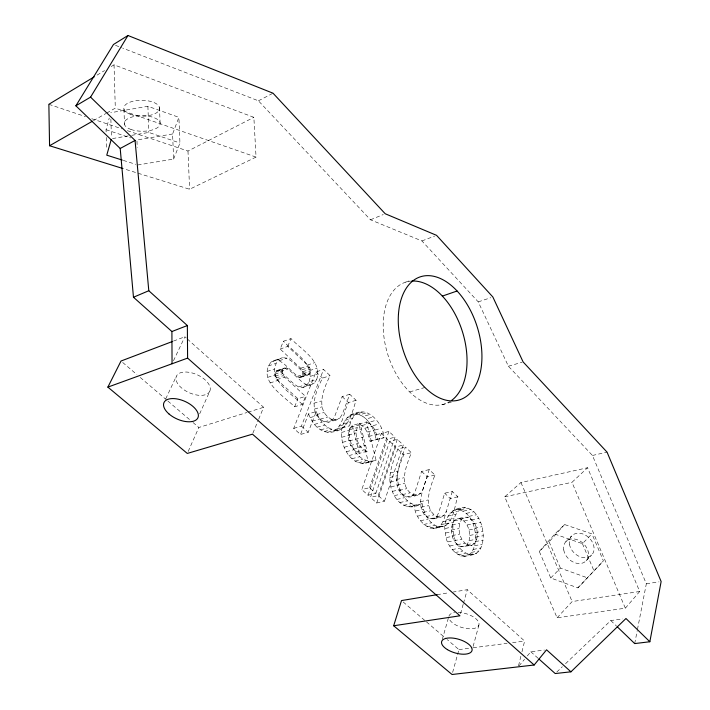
<?xml version="1.0" encoding="UTF-8"?>
<svg xmlns="http://www.w3.org/2000/svg" width="710" height="710" viewBox="0 0 710 710"><rect width="100%" height="100%" fill="white"/><g stroke="black" fill="none" stroke-linecap="round" stroke-linejoin="round"><path stroke-width="0.53" stroke-dasharray="3.55 2.66" d="M463.719 556.383C470.082 555.477 478.087 554.971 480.821 547.996C482.543 544.126 483.244 539.902 483.244 535.686C482.951 526.989 480.164 517.998 473.898 511.741C459.654 499.671 440.44 516.214 445.605 533.015C444.859 548.475 467.739 568.905 474.528 545.733C478.176 532.145 471.928 508.475 454.746 509.762M474.2 554.448C453.211 556.702 444.806 517.315 462.387 508.129M434.964 475.061L427.331 476.872C422.832 489.394 413.628 510.375 429.967 518.77L433.579 518.797L436.614 516.72L438.7 512.735L444.664 493.21L452.297 491.489L457.897 496.796C453.938 506.239 453.601 529.385 437.68 526.518C428.352 523.119 423.772 512.913 422.139 503.754C412.208 508.617 403.191 498.092 400.094 489.58C393.802 475.434 400.635 460.453 405.437 447.069L411.374 452.696C406.457 465.414 397.272 486.616 413.921 495.198L417.649 495.296L420.79 493.255L422.965 489.261L429.204 469.594L434.964 475.061C430.003 487.495 421.775 508.733 437.671 517.128L441.274 517.164L444.3 515.087L446.377 511.085M418.758 504.987C407.442 510.872 395.825 502.218 392.381 491.382C386.098 477.28 392.985 462.361 397.813 449.057L405.437 447.069M358.79 424.092L366.431 421.935L376.114 460.355C355.967 465.92 344.803 437.671 350.784 421.74C360.378 398.461 383.835 421.704 383.95 437.724L370.008 441.229C368.614 434.484 366.005 426.488 358.79 424.092L368.419 462.325C355.533 467.224 345.06 453.575 342.611 442.348C338.537 428.911 344.581 412.448 360.547 412.04M476.729 539.165C478.513 531.16 476.028 521.007 468.13 517.226L464.677 517.191L457.018 518.788L454.08 520.874C448.773 529.172 451.604 542.467 460.737 546.815L471.893 545.289L474.777 543.168L476.729 539.165L469.053 540.656L467.091 544.65L464.198 546.762M469.053 540.656C470.863 532.678 468.378 522.551 460.479 518.824L457.018 518.788M471.893 545.289L468.44 545.333C459.299 540.931 456.468 527.628 461.748 519.285L464.677 517.191M417.649 495.296L409.954 497.053L406.218 496.956C389.559 488.453 398.807 467.286 403.741 454.64L411.374 452.696M367.079 451.294C356.695 447.513 352.453 431.494 359.979 423.311L367.079 451.294L359.393 453.317C349.009 449.599 344.776 433.597 352.329 425.467L359.979 423.311M308.584 413.832C311.583 422.361 318.115 431.103 327.692 432.248C347.785 432.798 350.953 416.45 356.074 400.289L349.746 394.281L342.362 414.108L339.85 418.083L336.291 419.974L332.102 419.619C314.335 410.637 323.547 388.805 330.106 375.67L323.582 369.484L315.986 371.942L293.7 428.37L300.507 434.484L308.22 432.275L316.252 411.543L308.584 413.832L300.507 434.484M336.291 419.974L328.615 422.184L324.435 421.846C306.658 412.936 315.932 391.148 322.509 378.093L330.106 375.67M316.767 379.326C322.464 360.769 301.288 349.844 290.993 338.599L283.423 341.261L280.157 349.045L300.676 368.25C302.913 370.425 303.782 374.356 301.626 376.868L298.919 377.303L297.428 376.309L283.716 363.555L279.287 360.733L274.921 360.254L271.087 362.029C256.816 380.48 284.098 396.144 294.659 406.786L302.336 404.434L305.522 396.366L284.692 377.134C282.465 374.951 281.559 370.984 283.769 368.481L286.574 367.984L288.056 368.943L301.865 381.776L306.223 384.536L310.483 385.006L314.157 383.249L316.767 379.326L309.152 381.758L306.525 385.672L302.851 387.429L298.59 386.968L294.224 384.216L280.432 371.472L278.95 370.522L276.146 371.028C273.927 373.504 274.823 377.463 277.051 379.637L297.872 398.736L305.522 396.366M634.704 643.579L637.243 630.533M637.456 629.442L646.331 583.789L592.459 455.474L508.404 366.227L478.247 301.883L421.926 240.947L370.478 219.789L258.422 100.82L122.697 48.12M309.152 381.758C314.876 363.272 293.692 352.417 283.423 341.261M302.336 404.434C291.757 393.713 264.475 377.96 278.702 359.438L282.527 357.662L286.893 358.151L291.322 360.999L305.043 373.833L306.534 374.836L309.249 374.401C311.388 371.871 310.518 367.931 308.282 365.748L287.745 346.409L280.157 349.045M518.531 665.767L520.918 656.102M521.974 651.798L524.619 641.059L467.278 589.699L453.264 592.016M473.144 646.384L478.904 625.066M106.118 131.927L106.056 129.708L109.251 118.011M452.625 672.423L458.935 649.597L447.282 639.648M460.55 613.715L463.177 604.316M463.47 603.269L467.278 589.699M442.25 639.515L448.303 618.33M452.297 491.489L444.38 517.998C437.404 540.674 414.063 521.149 414.436 505.467L422.139 503.754M429.204 469.594L421.571 471.44L415.288 491.036L413.105 495.021L409.954 497.053M384.474 501.216L403.28 445.028L397.289 439.348L389.666 441.371L370.487 497.391L376.717 502.991L384.474 501.216L378.235 495.58L370.487 497.391M376.717 502.991L395.656 447.016L403.28 445.028M378.235 495.58L397.289 439.348M375.83 493.397L394.973 437.156L388.929 431.423L381.305 433.499L361.78 489.563L368.073 495.225L375.83 493.397L369.528 487.708L361.78 489.563M368.073 495.225L387.349 439.197L394.973 437.156M369.528 487.708L388.929 431.423M356.074 400.289L348.468 402.552C343.161 411.977 343.569 428.449 331.064 432.026M349.746 394.281L342.14 396.588L334.712 416.335L332.191 420.302L328.615 422.184M137.767 164.968L173.604 159.093L172.601 133.986L178.893 117.336L147.902 106.287L110.698 112.695M293.7 428.37L301.413 426.115L323.582 369.484M173.604 159.093L179.949 143.012L178.893 117.336M294.659 406.786L297.872 398.736M287.745 346.409L290.993 338.599M252.884 433.171L258.254 420.231M258.671 419.237L263.623 407.3L187.334 338.972M188.185 451.436L198.844 427.491L246.911 412.51M199.67 413.859L209.796 391.245A18.327 9.816 24.2 0 0 188.319 372.2A18.327 9.816 24.2 0 0 181.183 387.624A18.327 9.816 24.2 0 0 209.796 391.245M165.749 398.834L176.32 376.327M173.48 360.76L184.875 336.762L186.517 338.235M518.957 666.007L524.53 659.297M527.317 655.942L530.796 651.753L544.455 650.067M625.332 608.195L639.692 591.501L587.578 467.73L520.954 482.516L504.712 496.814L557.101 617.807L625.332 608.195L571.976 482.303L587.578 467.73M539.289 551.439L554.794 534.08L564.565 524.539L591.962 533.911L603.394 560.873L594.013 570.911L577.86 587.88L550.756 578.002L539.289 551.439L549.105 541.828L564.565 524.539M557.101 617.807L572.162 601.547L639.692 591.501M577.86 587.88L603.394 560.873M586.149 560.811L591.75 554.945M554.794 534.08L582.413 543.665L591.962 533.911M550.756 578.002L560.412 568.124L587.303 577.789M565.826 541.73L571.541 536.023M556.8 672.024L562.356 666.726M565.533 663.699L610.786 620.558L622.714 618.942M97.039 75.127L104.592 70.556M111.204 66.554L114.035 64.841L253.861 117.327L256.053 157.088L189.614 189.25L123.274 168.643M93.392 120.665L105.781 113.573M106.731 113.032L115.304 108.124L256.053 157.088M258.422 100.82L273.03 93.205M127.321 130.658L187.981 151.044L253.861 117.327M370.478 219.789L383.249 214.562M421.926 240.947L434.6 236.093M173.542 341.066L184.875 336.762M411.046 506.7L414.436 505.467M405.721 282.127L410.664 280.344M274.921 360.254L282.527 357.662M271.087 362.029L278.702 359.438M279.287 360.733L286.893 358.151M268.282 365.969L275.906 363.396M267.111 371.454L274.743 368.898M478.247 301.883L490.77 297.694M277.45 370.389L285.074 367.851M276.146 371.028L283.769 368.481M278.95 370.522L286.574 367.984M275.231 372.368L282.864 369.83M280.432 371.472L288.056 368.943M274.832 374.179L282.465 371.641M267.741 377.347L275.382 374.818M307.368 365.082L314.956 362.57M275.045 376.176L282.678 373.655M300.676 368.25L308.282 365.748M275.808 378.093L283.45 375.581M301.936 369.821L309.533 367.327M277.051 379.637L284.692 377.134M302.691 371.72L310.297 369.227M269.995 382.983L277.645 380.48M309.551 370.62L317.148 368.144M302.904 373.708L310.51 371.223M297.428 376.309L305.043 373.833M302.495 375.546L310.11 373.078M298.919 377.303L306.534 374.836M301.626 376.868L309.249 374.401M300.383 377.471L307.998 375.004M310.208 376.406L317.814 373.957M298.59 386.968L306.223 384.536M306.525 385.672L314.157 383.249M302.851 387.429L310.483 385.006M247.95 412.182L263.623 407.3M313.749 403.271L321.399 400.946M314.415 409.111L322.074 406.812M316.616 414.658L324.284 412.395M310.119 417.622L317.796 415.359C321.55 423.24 329.245 431.334 338.741 429.861M409.688 391.929L424.935 387.465M312.08 421.19L319.757 418.935M320.148 419.184L327.825 416.947M508.404 366.227L522.063 362.242M314.406 424.42L322.091 422.184M324.435 421.846L332.102 419.619M332.191 420.302L339.85 418.083M349.746 415.412L357.378 413.202M352.914 414.249L356.234 414.054L363.857 411.853M347.03 417.524L354.672 415.323M356.234 414.054L359.615 414.809L367.23 412.616M317.077 427.216L324.763 425.006M344.811 420.418L352.462 418.217M359.615 414.809L362.952 416.468L370.567 414.285M320.601 429.896L328.295 427.704M343.125 423.923L350.784 421.74M339.327 426.027L346.986 423.852M362.952 416.468L366.147 418.989L373.771 416.823M324.168 431.556L331.863 429.373M336.975 428.911L344.643 426.737M342.025 427.961L349.684 425.796M327.692 432.248L335.377 430.074M334.188 430.917L341.865 428.751M350.66 427.313L358.31 425.157M366.147 418.989L369.067 422.237L376.69 420.089M361.931 425.556L369.573 423.417C374.569 427.145 376.389 433.348 377.658 439.17L383.95 437.724M349.427 429.754L357.086 427.615M341.519 432.461L349.187 430.313M442.215 404.656L451.32 402.108M353.749 431.103L361.399 428.964M369.067 422.237L371.587 426.08L379.211 423.95M364.825 428.272L372.457 426.151M348.459 435.035L356.127 432.914M341.696 437.298L349.373 435.168M367.203 431.999L374.844 429.896M371.587 426.08L373.62 430.393L381.252 428.299M342.611 442.348L350.305 440.244M349.169 440.945L363.431 437.032M368.809 436.499L376.46 434.413M373.62 430.393L375.12 435.07L382.752 432.993M344.199 447.264L358.506 443.43M370.008 441.229L377.658 439.17M359.393 453.317L357.84 447.264L365.517 445.205M353.26 449.235L360.946 447.176M346.356 451.72L354.059 449.661M356.216 451.915L363.902 449.874M348.965 455.58L356.668 453.548M351.885 458.74L359.588 456.725M355.062 461.145L362.766 459.148M358.435 462.742L366.147 460.763M361.887 463.435L369.59 461.456M365.277 463.106L372.972 461.136M368.419 462.325L376.114 460.355M390.145 472.984L397.831 471.094M389.781 477.546L397.476 475.673M396.375 479.57L404.061 477.715M390.056 482.223L397.76 480.377M397.067 485.187L404.762 483.368M390.935 486.874L398.638 485.045M392.381 491.382L400.094 489.58M399.127 490.441L406.83 488.64M394.378 495.633L402.091 493.849M402.357 494.63L410.06 492.846M413.105 495.021L420.79 493.255M406.218 496.956L413.921 495.198M396.855 499.432L404.576 497.666M592.459 455.474L607.059 452.137M399.757 502.582L407.478 500.834M403.555 505.334L411.276 503.603M420.355 501.713L428.041 499.991M407.371 506.683L415.093 504.961M457.897 496.796L450.273 498.491L444.664 493.21M421.057 507.268L428.751 505.573M415.687 510.943L423.4 509.256M423.071 512.434L430.775 510.765M504.712 496.814L571.976 482.303M417.72 516.126L425.432 514.466M457.524 509.327L465.165 507.694M426.222 516.525L433.925 514.874M452.172 511.058L459.823 509.416M460.444 509.78L468.076 508.156M449.865 513.17L457.524 511.546M436.614 516.72L444.3 515.087M463.399 511.12L471.023 509.505M420.435 520.723L428.157 519.09M429.967 518.77L437.671 517.128M433.579 518.797L441.274 517.164M447.93 516.072L455.598 514.457M466.266 513.357L473.898 511.741M423.755 524.45L431.476 522.835M446.483 519.729L454.16 518.122M442.898 521.717L450.584 520.119M468.955 516.356L476.579 514.768M460.479 518.824L468.13 517.226M454.08 520.874L461.748 519.285M426.843 526.776L434.573 525.169M440.937 524.654L448.631 523.066M445.56 523.962L453.246 522.374M464.038 520.998L471.688 519.418M429.958 528.107L437.68 526.518M471.209 519.915L478.842 518.344M438.576 526.784L446.279 525.196M433.002 528.524L440.724 526.935M435.904 528.08L443.617 526.492M452.048 524.885L459.716 523.305M445.285 528.444L452.98 526.873M467.056 524.974L474.706 523.421M473.037 523.9L480.661 522.347M451.347 530.104L459.033 528.551M445.605 533.015L453.308 531.462M474.395 528.196L482.037 526.66M469.026 529.997L476.676 528.462M452.057 535.58L459.752 534.053M446.475 537.532L454.187 536.006M475.265 532.66L482.906 531.142M469.727 535.438L477.386 533.929M447.868 541.89L461.757 539.165M475.593 537.177L483.244 535.686M449.767 545.972L457.488 544.481M457.134 544.677L464.837 543.194M475.363 541.588L483.022 540.115M467.091 544.65L474.777 543.168M460.737 546.815L468.44 545.333M452.11 549.584L459.832 548.111M474.528 545.733L482.197 544.268M454.835 552.566L462.556 551.111M473.135 549.442L480.821 547.996M457.817 554.794L465.538 553.347M471.28 552.389L478.975 550.951M460.799 556.045L468.52 554.608M469.044 554.537L476.738 553.108M112.508 138.556L130.667 135.495M131.732 135.317L148.825 132.442L179.949 143.012M172.601 133.986L136.941 139.968L137.19 147.573M437.085 594.687L448.951 592.726M646.331 583.789L659.013 581.854M458.935 649.597L472.07 647.893M473.162 647.751L507.109 643.331M512.576 642.621L524.619 641.059M123.3 160.398L135.699 164.312M106.056 129.708L130.764 137.917M48.866 104.299L85.475 116.6M91.759 118.712L122.084 128.9M115.499 45.325L121.667 47.721M366.431 421.935L369.573 423.417M122.679 362.455L136.906 374.605M140.26 377.463L167.036 400.333M167.879 401.052L192.144 421.775M192.987 422.494L198.844 427.491M403.173 601.982L425.645 621.17M426.47 621.88L446.448 638.938M530.796 651.753L538.118 658.294M301.413 426.115L308.22 432.275M315.986 371.942L322.509 378.093M342.14 396.588L348.468 402.552M381.305 433.499L387.349 439.197M389.666 441.371L395.656 447.016M397.813 449.057L403.741 454.64M421.571 471.44L427.331 476.872M610.786 620.558L616.369 625.927M549.105 541.828L560.412 568.124M520.954 482.516L572.162 601.547M582.413 543.665L594.013 570.911M316.252 411.543L317.796 415.359M357.84 447.264L352.329 425.467M375.12 435.07L376.309 439.783M187.981 151.044L189.614 189.25M159.51 107.494L160.087 122.697M147.902 106.287L148.825 132.442M123.975 109.18L124.445 124.41M114.035 64.841L115.304 108.124M110.884 119.209L111.408 137.651M106.269 137.456L106.606 149.632M458.092 612.357A15.638 7.215 16.5 0 1 478.345 621.605A15.638 7.215 16.5 0 1 467.269 628.616A15.638 7.215 16.5 0 1 448.933 618.161M448.906 616.209A15.638 7.215 16.5 0 1 454.657 612.553M450.664 401.07A63.971 39.023 72.4 0 1 388.361 356.251A63.971 39.023 72.4 0 1 410.735 281.107M131.022 129.477A17.954 7.783 0.4 0 0 159.99 124.729A17.954 7.783 0.4 0 0 135.716 116.174A17.954 7.783 0.4 0 0 131.022 129.477M130.534 114.363A17.901 7.943 0.5 0 0 159.413 109.562A17.901 7.943 0.5 0 0 135.202 100.793A17.901 7.943 0.5 0 0 130.534 114.363M563.731 549.922A13.943 10.632 43.9 0 0 583.922 562.489A13.943 10.632 43.9 0 0 580.443 541.251A13.943 10.632 43.9 0 0 563.731 549.922M569.447 544.179A13.845 10.614 43.7 0 0 589.522 556.631A13.845 10.614 43.7 0 0 586.096 535.5A13.845 10.614 43.7 0 0 569.447 544.179"/><path stroke-width="1.06" d="M617.167 626.69L634.704 643.579L649.845 641.751L661.134 581.534L607.059 452.137L523.119 361.94L492.855 296.993L436.552 235.338L385.211 213.754L273.03 93.205L127.969 35.5L113.44 44.526L75.881 105.817L120.203 148.47L133.471 297.233L171.909 331.526L172.051 363.76M111.15 139.763L106.757 155.171L122.262 160.07M649.845 641.751L625.971 618.499L570.938 671.82L546.558 649.81L534.151 665.004L452.048 674.5L393.677 625.759L401.505 600.562L437.085 594.687M393.677 625.759L459.965 615.801L252.467 434.165L187.298 453.433L107.876 387.119L121.011 361.026L172.512 341.466M75.881 105.817L90.569 97.128L127.969 35.5M94.208 76.849L48.866 104.299L49.567 145.745L122.226 168.314M49.567 145.745L92.442 121.206M120.203 148.47L135.06 140.447L90.569 97.128M133.471 297.233L148.798 290.736L187.36 325.544L187.609 358.106L534.151 665.004M171.909 331.526L187.36 325.544M107.876 387.119L187.609 358.106M442.348 296.097L457.098 291.002M570.938 671.82L555.211 673.541L538.934 659.013M135.06 140.447L148.798 290.736M411.764 281.027A63.971 39.023 72.4 0 1 461.864 329.928A63.971 39.023 72.4 0 1 451.516 400.476M447.424 649.632A15.833 7.056 16.6 0 0 471.99 650.653A15.833 7.056 16.6 0 0 451.09 637.962A15.833 7.056 16.6 0 0 447.424 649.632M398.461 314.202A64.557 38.819 72.4 0 0 457.391 400.413A64.557 38.819 72.4 0 0 464.455 300.25A64.557 38.819 72.4 0 0 398.461 314.202M168.971 413.948A18.584 9.638 24 0 0 197.912 417.799A18.584 9.638 24 0 0 175.982 398.789A18.584 9.638 24 0 0 168.971 413.948"/></g></svg>
